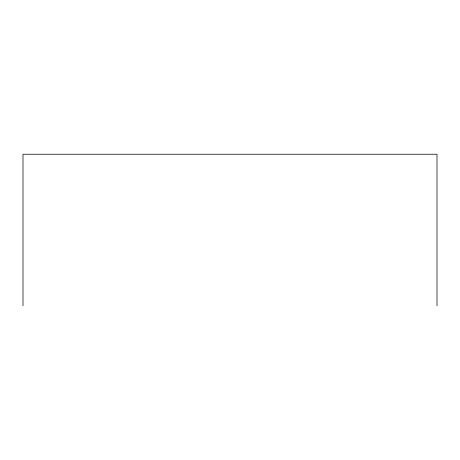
<?xml version="1.0" encoding="UTF-8"?>
<svg xmlns="http://www.w3.org/2000/svg" width="460" height="460" viewBox="0 0 460 460"><rect width="100%" height="100%" fill="white"/><g stroke="black" fill="none" stroke-linecap="round" stroke-linejoin="round"><path stroke-width="0.69" d="M437 305.768L437 154.232L23 154.232L23 305.768"/></g></svg>
